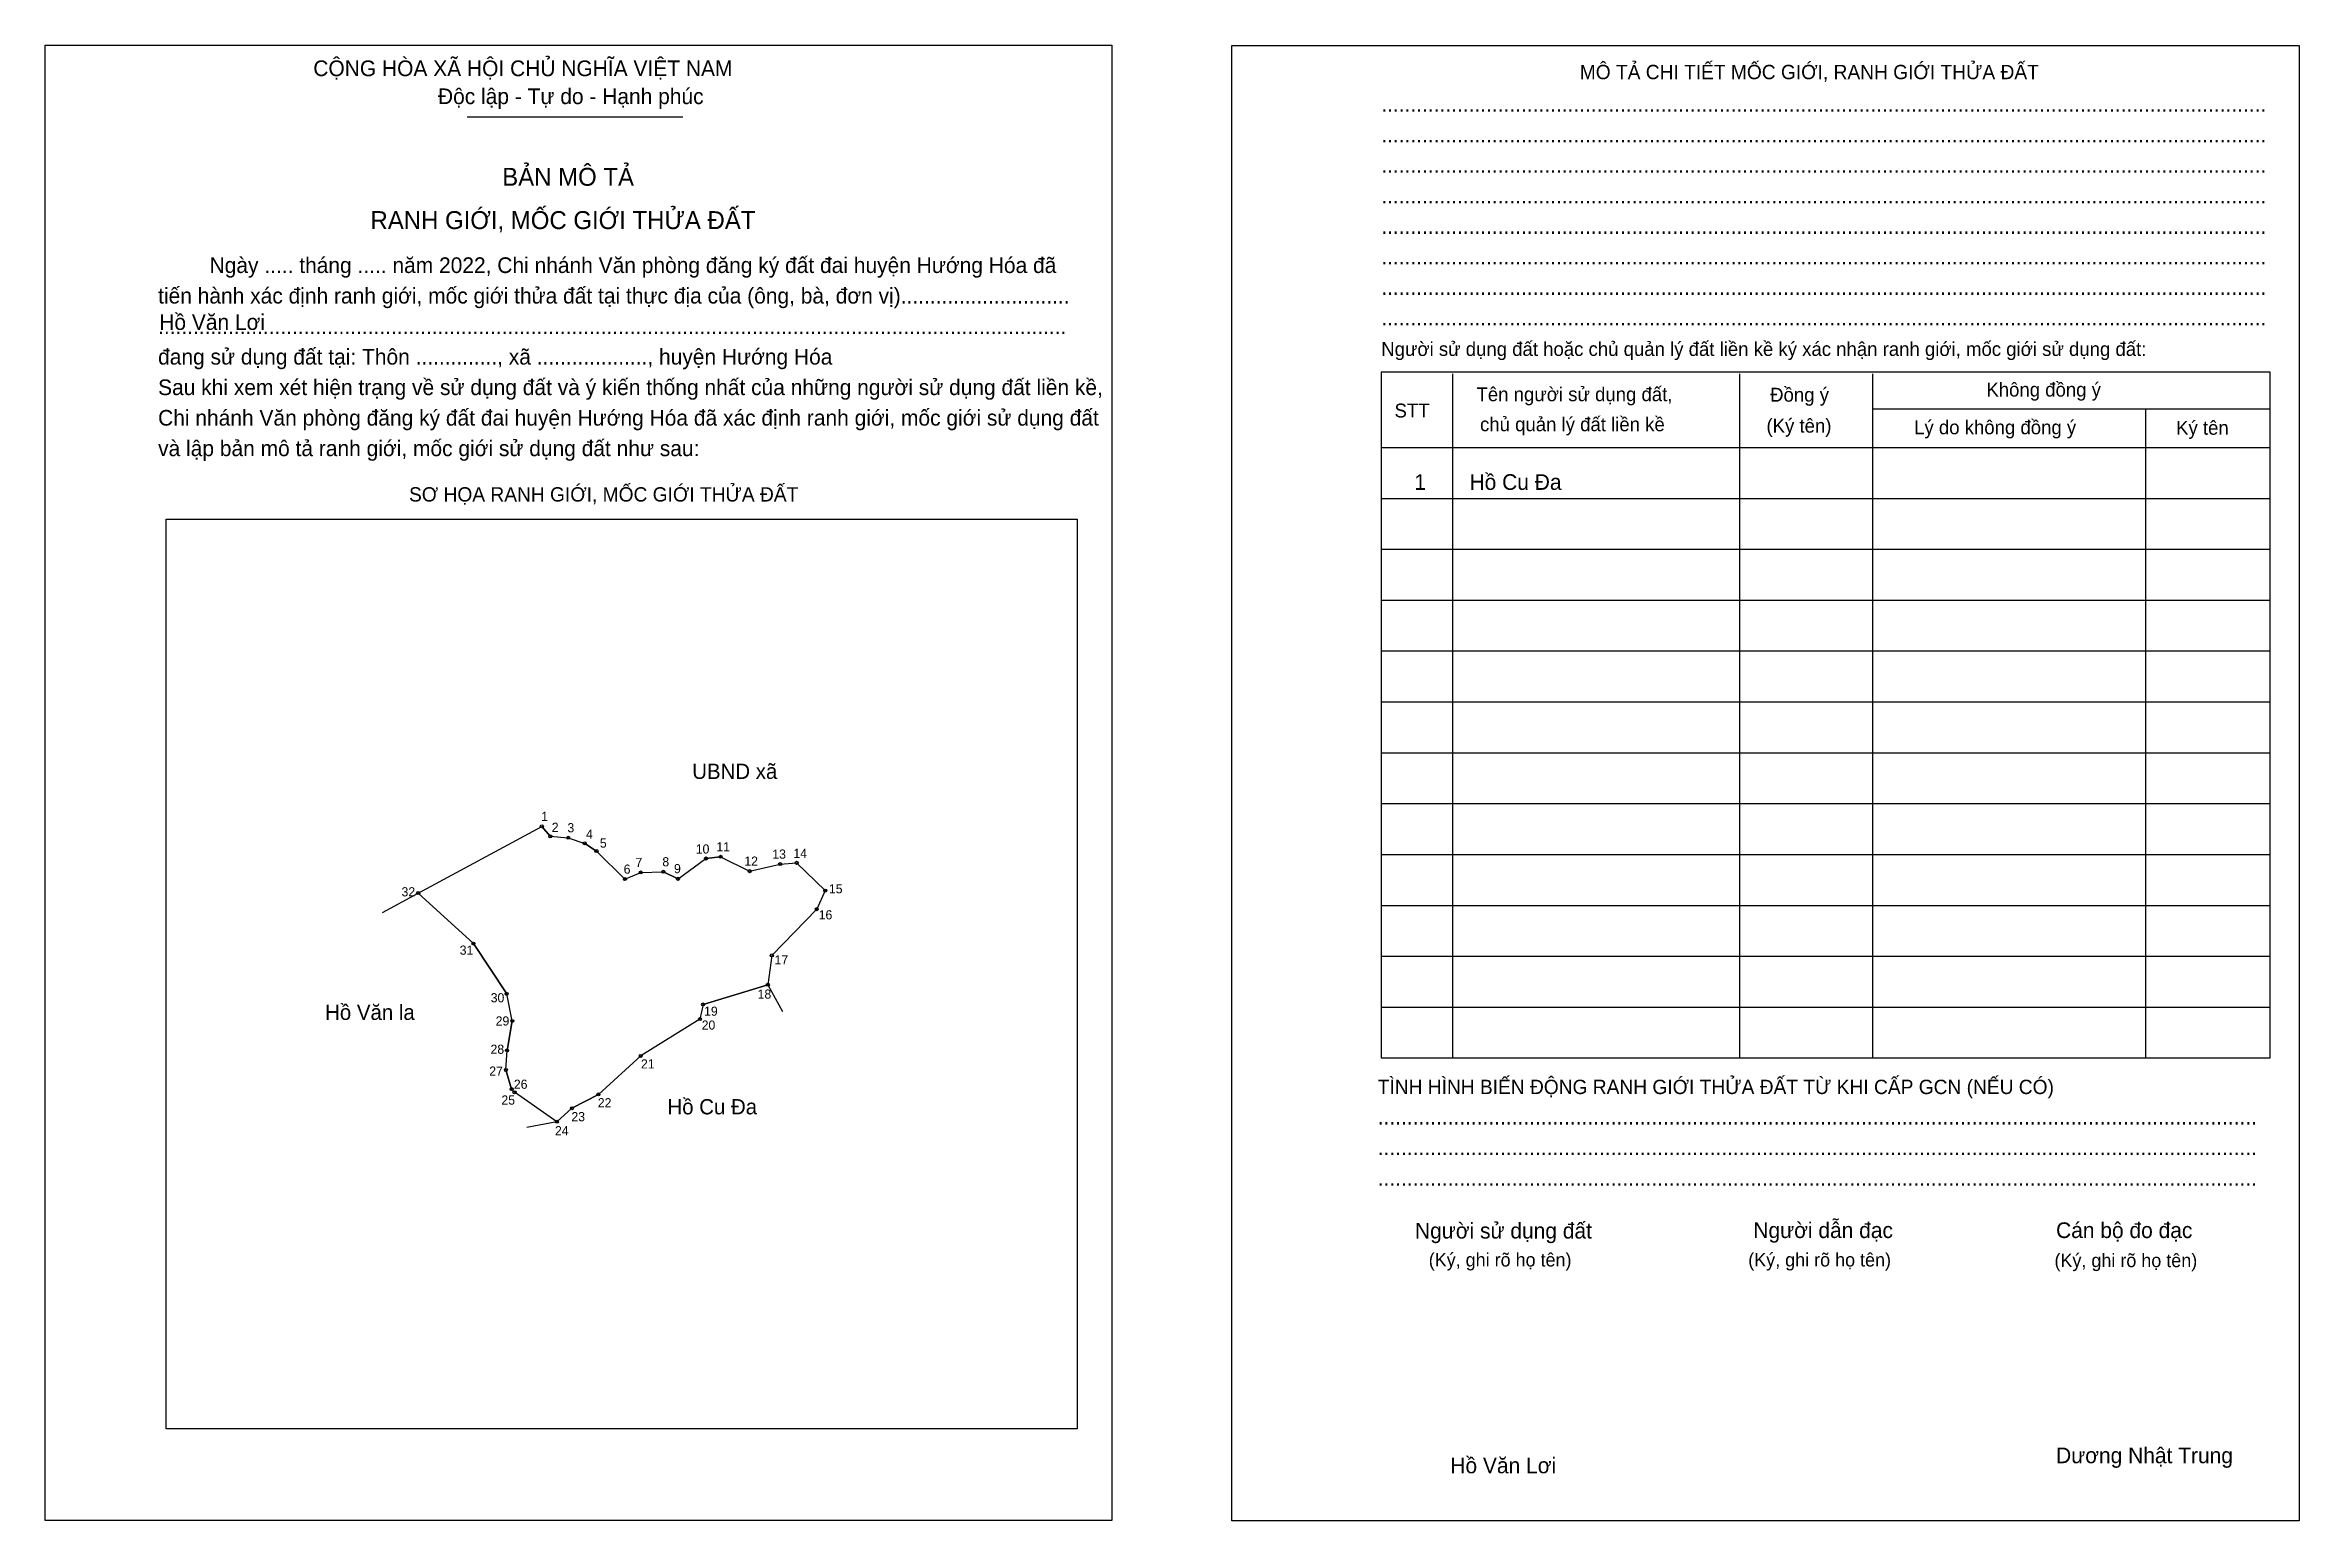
# Model space of a CAD drawing. Extents: x 544257 to 545668, y 1836909 to 1837833.
import ezdxf

# ---------------------------------------------------------------- set-up
doc = ezdxf.new("R2010")
doc.units = 0
for name, color, linetype in [('Level 1', 7, 'Continuous'), ('Level 10', 7, 'Continuous'), ('Level 11', 7, 'Continuous'), ('Level 2', 7, 'Continuous'), ('Level 25', 7, 'Continuous'), ('Level 27', 7, 'Continuous'), ('Level 36', 7, 'Continuous'), ('Level 52', 7, 'Continuous'), ('Level 55', 7, 'Continuous'), ('Level 6', 7, 'Continuous'), ('Level 9', 7, 'Continuous')]:
    doc.layers.add(name, color=color, linetype=linetype)

msp = doc.modelspace()

# ---------------------------------------------------------------- linework, layer by layer
at = {"layer": 'Level 1'}
for p, q in [((544257.4, 1837832.9), (544257.4, 1837832.9)), ((545000, 1837832.6), (545000, 1837832.6)), ((544521.5, 1837788.1), (544656.5, 1837788.1)), ((545138, 1837627.3), (545138, 1837199.1)), ((545317.6, 1837627.3), (545317.6, 1837199.1)), ((545400.7, 1837627.3), (545400.7, 1837199.1)), ((545400.7, 1837605.3), (545649.6, 1837605.3)), ((545571.6, 1837605.3), (545571.6, 1837199.1)), ((545093.4, 1837581.1), (545649.6, 1837581.1)), ((545093.4, 1837549.3), (545649.6, 1837549.3)), ((544333.2, 1837536.2), (544333.2, 1837536.2)), ((545093.4, 1837517.4), (545649.6, 1837517.4)), ((545093.4, 1837485.6), (545649.6, 1837485.6)), ((545093.4, 1837453.8), (545649.6, 1837453.8)), ((545093.4, 1837421.9), (545649.6, 1837421.9)), ((545093.4, 1837390.1), (545649.6, 1837390.1)), ((545093.4, 1837358.3), (545649.6, 1837358.3)), ((545093.4, 1837326.4), (545649.6, 1837326.4)), ((545093.4, 1837294.6), (545649.6, 1837294.6)), ((545093.4, 1837262.8), (545649.6, 1837262.8)), ((545093.4, 1837230.9), (545649.6, 1837230.9)), ((544903.1, 1836967), (544903.1, 1836967)), ((544924.9, 1836909.7), (544924.9, 1836909.7)), ((545667.5, 1836909.4), (545667.5, 1836909.4))]:
    msp.add_line(p, q, dxfattribs=at)
for points in [[(545649.6, 1837628.2), (545093.4, 1837628.2), (545093.4, 1837199.1), (545649.6, 1837199.1)], [(544333.2, 1837536.2), (544903.1, 1837536.2), (544903.1, 1836967), (544333.2, 1836967)]]:
    msp.add_lwpolyline(points, close=True, dxfattribs=at)
at = {"layer": 'Level 10'}
msp.add_line((544468.4, 1837290.2), (544490.8, 1837302.3), dxfattribs=at)
msp.add_lwpolyline([(544727.6, 1837321.2), (544745.5, 1837303.8), (544740.2, 1837292.2), (544712.1, 1837263.3), (544709.6, 1837244.9), (544669.1, 1837232.6), (544667.1, 1837223.4), (544630.1, 1837200.4), (544603.6, 1837176.3), (544587, 1837167.6), (544577.6, 1837159.2), (544551.1, 1837177.6), (544549.3, 1837179.6), (544545.7, 1837191.6), (544546.4, 1837203.8), (544549.7, 1837222.3), (544546.2, 1837239.2), (544525.4, 1837270.7), (544490.8, 1837302.3), (544568.2, 1837344), (544573.5, 1837337.8), (544584.7, 1837336.9), (544595, 1837333.4), (544602.4, 1837328.6), (544620.2, 1837311), (544630.1, 1837315.2), (544644.2, 1837315.6), (544653.4, 1837311.2), (544670.9, 1837323.9), (544680, 1837325), (544698.2, 1837316), (544717.3, 1837320.4)], close=True, dxfattribs=at)
at = {"layer": 'Level 11'}
for centre in [(544568.2, 1837344), (544573.5, 1837337.8), (544584.7, 1837336.9), (544595, 1837333.4), (544602.4, 1837328.6), (544670.9, 1837323.9), (544680, 1837325), (544717.3, 1837320.4), (544727.6, 1837321.2), (544727.6, 1837321.2), (544620.2, 1837311), (544630.1, 1837315.2), (544644.2, 1837315.6), (544653.4, 1837311.2), (544698.2, 1837316), (544490.8, 1837302.3), (544740.2, 1837292.2), (544745.5, 1837303.8), (544525.4, 1837270.7), (544712.1, 1837263.3), (544546.2, 1837239.2), (544709.6, 1837244.9), (544549.7, 1837222.3), (544667.1, 1837223.4), (544669.1, 1837232.6), (544546.4, 1837203.8), (544630.1, 1837200.4), (544545.7, 1837191.6), (544549.3, 1837179.6), (544551.1, 1837177.6), (544587, 1837167.6), (544603.6, 1837176.3), (544577.6, 1837159.2)]:
    msp.add_circle(centre, 0.955, dxfattribs=at)
at = {"layer": 'Level 2'}
for points in [[(544257.4, 1837832.9), (544924.9, 1837832.9), (544924.9, 1836909.7), (544257.4, 1836909.7)], [(545000, 1837832.6), (545667.6, 1837832.6), (545667.6, 1836909.4), (545000, 1836909.4)]]:
    msp.add_lwpolyline(points, close=True, dxfattribs=at)
at = {"layer": 'Level 25'}
for p, q in [((544490.8, 1837302.3), (544568.2, 1837344)), ((544573.5, 1837337.8), (544568.2, 1837344)), ((544602.4, 1837328.6), (544595, 1837333.4)), ((544620.2, 1837311), (544602.4, 1837328.6)), ((544680, 1837325), (544670.9, 1837323.9)), ((544653.4, 1837311.2), (544644.2, 1837315.6)), ((544490.8, 1837302.3), (544525.4, 1837270.7)), ((544712.1, 1837263.3), (544740.2, 1837292.2)), ((544525.4, 1837270.7), (544546.2, 1837239.2)), ((544669.1, 1837232.6), (544709.6, 1837244.9)), ((544549.7, 1837222.3), (544546.4, 1837203.8)), ((544545.7, 1837191.6), (544549.3, 1837179.6)), ((544549.3, 1837179.6), (544551.1, 1837177.6)), ((544577.6, 1837159.2), (544587, 1837167.6)), ((544587, 1837167.6), (544603.6, 1837176.3))]:
    msp.add_line(p, q, dxfattribs=at)
at = {"layer": 'Level 27'}
for p, q in [((544709.6, 1837244.9), (544718.8, 1837228.2)), ((544577.6, 1837159.2), (544558.9, 1837155.5))]:
    msp.add_line(p, q, dxfattribs=at)

# ---------------------------------------------------------------- texts
at = {"layer": 'Level 1'}
for s, height, p in [('CỘNG HÒA XÃ HỘI CHỦ NGHĨA VIỆT NAM', 9.805, (544425.2, 1837813.5)), ('MÔ TẢ CHI TIẾT MỐC GIỚI, RANH GIỚI THỬA ĐẤT', 8.965, (545217.6, 1837811.6)), ('Độc lập - Tự do - Hạnh phúc', 9.805, (544503.2, 1837796)), ('........................................................................................................................................................', 9.805, (545093.4, 1837791.2)), ('........................................................................................................................................................', 9.805, (545093.4, 1837772.1)), ('BẢN MÔ TẢ', 11.21, (544543.4, 1837744.9)), ('........................................................................................................................................................', 9.805, (545093.4, 1837753)), ('RANH GIỚI, MỐC GIỚI THỬA ĐẤT', 11.207, (544461, 1837717.8)), ('........................................................................................................................................................', 9.805, (545093.4, 1837733.9)), ('........................................................................................................................................................', 9.805, (545093.4, 1837714.8)), ('Ngày ..... tháng ..... năm 2022, Chi nhánh Văn phòng đăng ký đất đai huyện Hướng Hóa đã', 9.805, (544360.3, 1837690.3)), ('........................................................................................................................................................', 9.805, (545093.4, 1837695.7)), ('tiến hành xác định ranh giới, mốc giới thửa đất tại thực địa của (ông, bà, đơn vị).............................', 9.805, (544328.1, 1837671.2)), ('........................................................................................................................................................', 9.805, (545093.4, 1837676.6)), ('............................................................................................................................................................', 9.805, (544328.1, 1837652.1)), ('Người sử dụng đất hoặc chủ quản lý đất liền kề ký xác nhận ranh giới, mốc giới sử dụng đất:', 8.685, (545093.4, 1837638.4)), ('........................................................................................................................................................', 9.805, (545093.4, 1837657.5)), ('đang sử dụng đất tại: Thôn .............., xã ..................., huyện Hướng Hóa', 9.805, (544328.1, 1837633)), ('Sau khi xem xét hiện trạng về sử dụng đất và ý kiến thống nhất của những người sử dụng đất liền kề,', 9.805, (544328.1, 1837613.9)), ('Tên người sử dụng đất,', 8.685, (545153, 1837610.1)), ('Đồng ý', 8.69, (545336.7, 1837609.8)), ('Không đồng ý', 8.685, (545472, 1837613)), ('Chi nhánh Văn phòng đăng ký đất đai huyện Hướng Hóa đã xác định ranh giới, mốc giới sử dụng đất', 9.805, (544328.1, 1837594.8)), ('STT', 8.69, (545101.7, 1837599.9)), ('chủ quản lý đất liền kề', 8.685, (545155.2, 1837591.3)), ('(Ký tên)', 8.69, (545334.4, 1837590.4)), ('Lý do không đồng ý', 8.685, (545426.8, 1837589.4)), ('Ký tên', 8.69, (545590.7, 1837589.1)), ('và lập bản mô tả ranh giới, mốc giới sử dụng đất như sau:', 9.805, (544328.1, 1837575.7)), ('SƠ HỌA RANH GIỚI, MỐC GIỚI THỬA ĐẤT', 8.965, (544485.1, 1837547.3)), ('TÌNH HÌNH BIẾN ĐỘNG RANH GIỚI THỬA ĐẤT TỪ KHI CẤP GCN (NẾU CÓ)', 8.965, (545091.2, 1837176.5)), ('.......................................................................................................................................................', 9.805, (545091.2, 1837157.4)), ('.......................................................................................................................................................', 9.805, (545091.2, 1837138.3)), ('.......................................................................................................................................................', 9.805, (545091.2, 1837119.2)), ('Người sử dụng đất', 9.805, (545114.5, 1837086.1)), ('Người dẫn đạc', 9.805, (545326.2, 1837086.4)), ('Cán bộ đo đạc', 9.805, (545515.6, 1837086.4)), ('(Ký, ghi rõ họ tên)', 8.405, (545123.1, 1837068.6)), ('(Ký, ghi rõ họ tên)', 8.405, (545323, 1837068.6)), ('(Ký, ghi rõ họ tên)', 8.405, (545514.6, 1837068.2)), ('Dương Nhật Trung', 9.805, (545515.6, 1836945.5))]:
    msp.add_text(s, height=height, dxfattribs=at).set_placement(p)
at = {"layer": 'Level 36'}
for s, p in [('UBND xã', (544662.3, 1837373.7)), ('Hồ Văn la', (544432.6, 1837222.9)), ('Hồ Cu Đa', (544646.8, 1837163.8))]:
    msp.add_text(s, height=9.55, dxfattribs=at).set_placement(p)
at = {"layer": 'Level 52'}
for s, p in [('1', (545114.1, 1837554.6)), ('Hồ Cu Đa', (545148.6, 1837554.6))]:
    msp.add_text(s, height=9.81, dxfattribs=at).set_placement(p)
at = {"layer": 'Level 55'}
for s, p in [('1', (544568.1, 1837344)), ('2', (544573.3, 1837337.8)), ('3', (544584.5, 1837336.9)), ('4', (544594.8, 1837333.4)), ('5', (544602.2, 1837328.6)), ('10', (544670.4, 1837323.9)), ('11', (544679.6, 1837325)), ('13', (544716.9, 1837320.4)), ('14', (544727.1, 1837321.2)), ('6', (544619.9, 1837311)), ('7', (544629.9, 1837315.2)), ('8', (544644, 1837315.6)), ('9', (544653.2, 1837311.2)), ('12', (544697.8, 1837316)), ('32', (544490.3, 1837302.3)), ('16', (544739.8, 1837292.2)), ('15', (544745, 1837303.8)), ('31', (544524.9, 1837270.7)), ('17', (544711.7, 1837263.3)), ('30', (544545.7, 1837239.2)), ('18', (544709.2, 1837244.9)), ('29', (544549.3, 1837222.3)), ('20', (544666.7, 1837223.4)), ('19', (544668.7, 1837232.6)), ('28', (544545.9, 1837203.8)), ('21', (544629.7, 1837200.4)), ('27', (544545.3, 1837191.6)), ('26', (544548.8, 1837179.6)), ('25', (544550.6, 1837177.6)), ('23', (544586.5, 1837167.6)), ('22', (544603.2, 1837176.3)), ('24', (544577.1, 1837159.2))]:
    msp.add_text(s, height=0.637, dxfattribs=at).set_placement(p)
at = {"layer": 'Level 6'}
for p in [(544328.8, 1837654.7), (545136.6, 1836939.2)]:
    msp.add_text('Hồ Văn Lơi', height=9.81, dxfattribs=at).set_placement(p)
at = {"layer": 'Level 9'}
for s, p in [('1', (544567.8, 1837347.4)), ('2', (544574.4, 1837340.6)), ('3', (544584.2, 1837340.3)), ('4', (544595.8, 1837336.3)), ('5', (544604.5, 1837330.7)), ('7', (544626.8, 1837318.6)), ('8', (544643.6, 1837319)), ('10', (544664.5, 1837327)), ('11', (544677.4, 1837328.4)), ('12', (544694.9, 1837319.4)), ('13', (544712.4, 1837323.8)), ('14', (544725.6, 1837324.3)), ('6', (544619.4, 1837314.4)), ('9', (544650.9, 1837314.7)), ('15', (544747.8, 1837302.1)), ('32', (544480.4, 1837300.2)), ('16', (544741.4, 1837285.8)), ('31', (544516.8, 1837263.7)), ('17', (544713.8, 1837257.6)), ('30', (544536.2, 1837233.9)), ('18', (544703.2, 1837236.2)), ('29', (544539.3, 1837219.4)), ('20', (544668.2, 1837216.8)), ('19', (544669.7, 1837225.5)), ('27', (544535.3, 1837188)), ('28', (544536.1, 1837201.7)), ('21', (544630.2, 1837192.5)), ('26', (544550.7, 1837179.8)), ('25', (544542.9, 1837169.9)), ('22', (544603.2, 1837168.2)), ('24', (544576.4, 1837150.7)), ('23', (544586.7, 1837159.5))]:
    msp.add_text(s, height=5.73, dxfattribs=at).set_placement(p)

doc.saveas('drawing.dxf')
